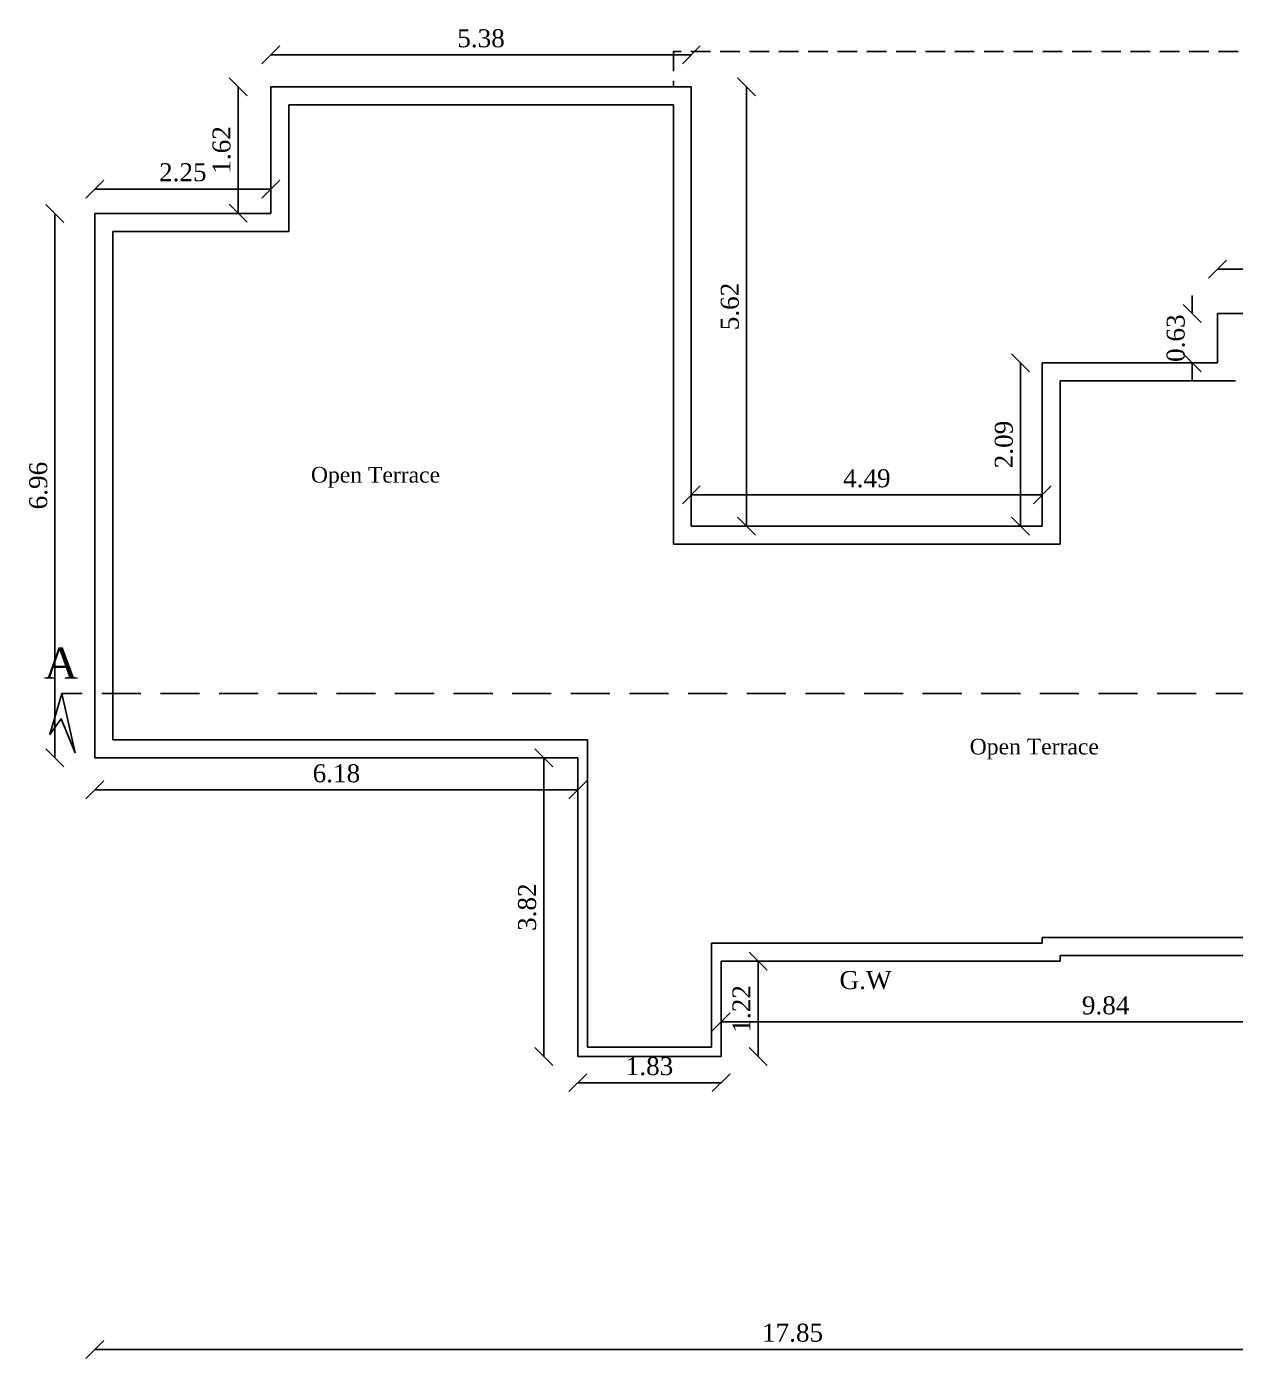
# Model space of a CAD drawing. Header units: metres. Extents: x 2 to 142, y 1 to 82.
# Drawn here: x 74.57 to 90.04, y 23.79 to 40.82 of the extents above; entities that cross this region are included whole.
import ezdxf

# ---------------------------------------------------------------- set-up
doc = ezdxf.new("R2010")
doc.units = ezdxf.units.M
doc.header["$MEASUREMENT"] = 0
for name, pattern in [('ACAD_ISO02W100', [15, 12, -3]), ('Dashed (½x)', [0.375, 0.25, -0.125]), ('HIDDENX2', [0.75, 0.5, -0.25])]:
    doc.linetypes.add(name, pattern=pattern)
doc.styles.get("Standard").update_dxf_attribs({"font": 'BOOKOS.TTF'})
doc.dimstyles.get("Standard").update_dxf_attribs({"dimtxt": 0.23, "dimasz": 0.23, "dimexe": 0.18, "dimexo": 0.0625, "dimgap": 0.09, "dimtad": 1, "dimzin": 0, "dimdsep": 46, "dimtxsty": 'Standard', "dimblk": 'OBLIQUE', "dimcen": 0.09, "dimse1": 1, "dimse2": 1, "dimclrd": 256, "dimclre": 256, "dimclrt": 256, "dimadec": 0, "dimazin": 0, "dimtfac": 1, "dimtix": 1, "dimtofl": 0, "dimtmove": 0, "dimatfit": 3, "dimfxl": 0, "dimtolj": 1, "dimtzin": 0, "dimarcsym": 0})

# ---------------------------------------------------------------- blocks, each defined once
blk = doc.blocks.new('_Oblique')
at = {"color": 0, "linetype": 'ByBlock', "lineweight": -2}
blk.add_line((-0.5, -0.5), (0.5, 0.5), dxfattribs=at)
blk = doc.blocks.new('*D79')
at = {"lineweight": -2}
blk.add_line((75.447, 23.904), (93.297, 23.904), dxfattribs=at)
at = {"layer": 'Defpoints', "color": 0}
for p in [(75.447, 31.468), (93.297, 28.938), (93.297, 23.904)]:
    blk.add_point(p, dxfattribs=at)
at = {"lineweight": -2, "xscale": 0.23, "yscale": 0.23, "zscale": 0.23, "rotation": 180}
blk.add_blockref('_Oblique', (75.447, 23.904), dxfattribs=at)
at = {"lineweight": -2, "xscale": 0.23, "yscale": 0.23, "zscale": 0.23}
blk.add_blockref('_Oblique', (93.297, 23.904), dxfattribs=at)
at = {"insert": (84.372, 24.115), "char_height": 0.23, "attachment_point": 5}
blk.add_mtext('\\A1;17.85', dxfattribs=at)
blk = doc.blocks.new('*D158')
at = {"lineweight": -2}
blk.add_line((92.697, 37.716), (89.807, 37.716), dxfattribs=at)
at = {"layer": 'Defpoints', "color": 0}
for p in [(89.807, 37.716), (89.807, 37.148), (92.697, 37.148)]:
    blk.add_point(p, dxfattribs=at)
at = {"lineweight": -2, "xscale": 0.23, "yscale": 0.23, "zscale": 0.23, "rotation": 180}
blk.add_blockref('_Oblique', (89.807, 37.716), dxfattribs=at)
at = {"lineweight": -2, "xscale": 0.23, "yscale": 0.23, "zscale": 0.23}
blk.add_blockref('_Oblique', (92.697, 37.716), dxfattribs=at)
at = {"insert": (91.252, 37.927), "char_height": 0.23, "attachment_point": 5}
blk.add_mtext('\\A1;2.89', dxfattribs=at)
blk = doc.blocks.new('*D159')
at = {"lineweight": -2}
for p, q in [((89.484, 37.148), (89.484, 37.378)), ((89.484, 36.518), (89.484, 36.288))]:
    blk.add_line(p, q, dxfattribs=at)
at = {"layer": 'Defpoints', "color": 0}
for p in [(89.484, 37.148), (89.807, 37.148), (89.807, 36.518)]:
    blk.add_point(p, dxfattribs=at)
at = {"lineweight": -2, "xscale": 0.23, "yscale": 0.23, "zscale": 0.23}
for p, rotation in [((89.484, 37.148), 270), ((89.484, 36.518), 90)]:
    blk.add_blockref('_Oblique', p, dxfattribs=dict(at, rotation=rotation))
at = {"insert": (89.275, 36.833), "char_height": 0.23, "attachment_point": 5, "rotation": 90}
blk.add_mtext('\\A1;0.63', dxfattribs=at)
blk = doc.blocks.new('*D160')
at = {"lineweight": -2}
blk.add_line((87.287, 36.518), (87.287, 34.428), dxfattribs=at)
at = {"layer": 'Defpoints', "color": 0}
for p in [(87.567, 36.518), (87.287, 34.428), (87.567, 34.428)]:
    blk.add_point(p, dxfattribs=at)
at = {"lineweight": -2, "xscale": 0.23, "yscale": 0.23, "zscale": 0.23}
for p, rotation in [((87.287, 36.518), 90), ((87.287, 34.428), 270)]:
    blk.add_blockref('_Oblique', p, dxfattribs=dict(at, rotation=rotation))
at = {"insert": (87.076, 35.473), "char_height": 0.23, "attachment_point": 5, "rotation": 90}
blk.add_mtext('\\A1;2.09', dxfattribs=at)
blk = doc.blocks.new('*D161')
at = {"lineweight": -2}
blk.add_line((83.077, 34.83), (87.567, 34.83), dxfattribs=at)
at = {"layer": 'Defpoints', "color": 0}
for p in [(87.567, 34.83), (83.077, 34.428), (87.567, 34.428)]:
    blk.add_point(p, dxfattribs=at)
at = {"lineweight": -2, "xscale": 0.23, "yscale": 0.23, "zscale": 0.23, "rotation": 180}
blk.add_blockref('_Oblique', (83.077, 34.83), dxfattribs=at)
at = {"lineweight": -2, "xscale": 0.23, "yscale": 0.23, "zscale": 0.23}
blk.add_blockref('_Oblique', (87.567, 34.83), dxfattribs=at)
at = {"insert": (85.322, 35.039), "char_height": 0.23, "attachment_point": 5}
blk.add_mtext('\\A1;4.49', dxfattribs=at)
blk = doc.blocks.new('*D162')
at = {"lineweight": -2}
blk.add_line((83.784, 34.428), (83.784, 40.048), dxfattribs=at)
at = {"layer": 'Defpoints', "color": 0}
for p in [(83.077, 40.048), (83.784, 40.048), (83.077, 34.428)]:
    blk.add_point(p, dxfattribs=at)
at = {"lineweight": -2, "xscale": 0.23, "yscale": 0.23, "zscale": 0.23}
for p, rotation in [((83.784, 40.048), 90), ((83.784, 34.428), 270)]:
    blk.add_blockref('_Oblique', p, dxfattribs=dict(at, rotation=rotation))
at = {"insert": (83.571, 37.238), "char_height": 0.23, "attachment_point": 5, "rotation": 90}
blk.add_mtext('\\A1;5.62', dxfattribs=at)
blk = doc.blocks.new('*D163')
at = {"lineweight": -2}
blk.add_line((83.077, 40.454), (77.697, 40.454), dxfattribs=at)
at = {"layer": 'Defpoints', "color": 0}
for p in [(77.697, 40.454), (77.697, 40.048), (83.077, 40.048)]:
    blk.add_point(p, dxfattribs=at)
at = {"lineweight": -2, "xscale": 0.23, "yscale": 0.23, "zscale": 0.23, "rotation": 180}
blk.add_blockref('_Oblique', (77.697, 40.454), dxfattribs=at)
at = {"lineweight": -2, "xscale": 0.23, "yscale": 0.23, "zscale": 0.23}
blk.add_blockref('_Oblique', (83.077, 40.454), dxfattribs=at)
at = {"insert": (80.387, 40.665), "char_height": 0.23, "attachment_point": 5}
blk.add_mtext('\\A1;5.38', dxfattribs=at)
blk = doc.blocks.new('*D164')
at = {"lineweight": -2}
blk.add_line((77.28, 38.433), (77.28, 40.048), dxfattribs=at)
at = {"layer": 'Defpoints', "color": 0}
for p in [(77.28, 40.048), (77.697, 40.048), (77.697, 38.433)]:
    blk.add_point(p, dxfattribs=at)
at = {"lineweight": -2, "xscale": 0.23, "yscale": 0.23, "zscale": 0.23}
for p, rotation in [((77.28, 40.048), 90), ((77.28, 38.433), 270)]:
    blk.add_blockref('_Oblique', p, dxfattribs=dict(at, rotation=rotation))
at = {"insert": (77.069, 39.24), "char_height": 0.23, "attachment_point": 5, "rotation": 90}
blk.add_mtext('\\A1;1.62', dxfattribs=at)
blk = doc.blocks.new('*D165')
at = {"lineweight": -2}
blk.add_line((75.447, 38.739), (77.697, 38.739), dxfattribs=at)
at = {"layer": 'Defpoints', "color": 0}
for p in [(77.697, 38.739), (75.447, 38.428), (77.697, 38.433)]:
    blk.add_point(p, dxfattribs=at)
at = {"lineweight": -2, "xscale": 0.23, "yscale": 0.23, "zscale": 0.23, "rotation": 180}
blk.add_blockref('_Oblique', (75.447, 38.739), dxfattribs=at)
at = {"lineweight": -2, "xscale": 0.23, "yscale": 0.23, "zscale": 0.23}
blk.add_blockref('_Oblique', (77.697, 38.739), dxfattribs=at)
at = {"insert": (76.572, 38.952), "char_height": 0.23, "attachment_point": 5}
blk.add_mtext('\\A1;2.25', dxfattribs=at)
blk = doc.blocks.new('*D83')
at = {"lineweight": -2}
blk.add_line((74.934, 38.428), (74.934, 31.468), dxfattribs=at)
at = {"layer": 'Defpoints', "color": 0}
for p in [(75.447, 38.428), (74.934, 31.468), (75.447, 31.468)]:
    blk.add_point(p, dxfattribs=at)
at = {"lineweight": -2, "xscale": 0.23, "yscale": 0.23, "zscale": 0.23}
for p, rotation in [((74.934, 38.428), 90), ((74.934, 31.468), 270)]:
    blk.add_blockref('_Oblique', p, dxfattribs=dict(at, rotation=rotation))
at = {"insert": (74.725, 34.948), "char_height": 0.23, "attachment_point": 5, "rotation": 90}
blk.add_mtext('\\A1;6.96', dxfattribs=at)
blk = doc.blocks.new('*D166')
at = {"lineweight": -2}
blk.add_line((75.447, 31.058), (81.627, 31.058), dxfattribs=at)
at = {"layer": 'Defpoints', "color": 0}
for p in [(75.447, 31.468), (81.627, 31.468), (81.627, 31.058)]:
    blk.add_point(p, dxfattribs=at)
at = {"lineweight": -2, "xscale": 0.23, "yscale": 0.23, "zscale": 0.23, "rotation": 180}
blk.add_blockref('_Oblique', (75.447, 31.058), dxfattribs=at)
at = {"lineweight": -2, "xscale": 0.23, "yscale": 0.23, "zscale": 0.23}
blk.add_blockref('_Oblique', (81.627, 31.058), dxfattribs=at)
at = {"insert": (78.537, 31.267), "char_height": 0.23, "attachment_point": 5}
blk.add_mtext('\\A1;6.18', dxfattribs=at)
blk = doc.blocks.new('*D167')
at = {"lineweight": -2}
blk.add_line((81.189, 27.648), (81.189, 31.468), dxfattribs=at)
at = {"layer": 'Defpoints', "color": 0}
for p in [(81.189, 31.468), (81.627, 31.468), (81.627, 27.648)]:
    blk.add_point(p, dxfattribs=at)
at = {"lineweight": -2, "xscale": 0.23, "yscale": 0.23, "zscale": 0.23}
for p, rotation in [((81.189, 31.468), 90), ((81.189, 27.648), 270)]:
    blk.add_blockref('_Oblique', p, dxfattribs=dict(at, rotation=rotation))
at = {"insert": (80.978, 29.558), "char_height": 0.23, "attachment_point": 5, "rotation": 90}
blk.add_mtext('\\A1;3.82', dxfattribs=at)
blk = doc.blocks.new('*D168')
at = {"lineweight": -2}
blk.add_line((81.627, 27.314), (83.457, 27.314), dxfattribs=at)
at = {"layer": 'Defpoints', "color": 0}
for p in [(81.627, 27.648), (83.457, 27.648), (83.457, 27.314)]:
    blk.add_point(p, dxfattribs=at)
at = {"lineweight": -2, "xscale": 0.23, "yscale": 0.23, "zscale": 0.23, "rotation": 180}
blk.add_blockref('_Oblique', (81.627, 27.314), dxfattribs=at)
at = {"lineweight": -2, "xscale": 0.23, "yscale": 0.23, "zscale": 0.23}
blk.add_blockref('_Oblique', (83.457, 27.314), dxfattribs=at)
at = {"insert": (82.542, 27.523), "char_height": 0.23, "attachment_point": 5}
blk.add_mtext('\\A1;1.83', dxfattribs=at)
blk = doc.blocks.new('*D169')
at = {"lineweight": -2}
blk.add_line((83.931, 27.648), (83.931, 28.868), dxfattribs=at)
at = {"layer": 'Defpoints', "color": 0}
for p in [(83.457, 28.868), (83.931, 28.868), (83.457, 27.648)]:
    blk.add_point(p, dxfattribs=at)
at = {"lineweight": -2, "xscale": 0.23, "yscale": 0.23, "zscale": 0.23}
for p, rotation in [((83.931, 28.868), 90), ((83.931, 27.648), 270)]:
    blk.add_blockref('_Oblique', p, dxfattribs=dict(at, rotation=rotation))
at = {"insert": (83.72, 28.258), "char_height": 0.23, "attachment_point": 5, "rotation": 90}
blk.add_mtext('\\A1;1.22', dxfattribs=at)
blk = doc.blocks.new('*D170')
at = {"lineweight": -2}
blk.add_line((83.457, 28.091), (93.297, 28.091), dxfattribs=at)
at = {"layer": 'Defpoints', "color": 0}
for p in [(83.457, 28.868), (93.297, 28.868), (93.297, 28.091)]:
    blk.add_point(p, dxfattribs=at)
at = {"lineweight": -2, "xscale": 0.23, "yscale": 0.23, "zscale": 0.23, "rotation": 180}
blk.add_blockref('_Oblique', (83.457, 28.091), dxfattribs=at)
at = {"lineweight": -2, "xscale": 0.23, "yscale": 0.23, "zscale": 0.23}
blk.add_blockref('_Oblique', (93.297, 28.091), dxfattribs=at)
at = {"insert": (88.377, 28.3), "char_height": 0.23, "attachment_point": 5}
blk.add_mtext('\\A1;9.84', dxfattribs=at)

msp = doc.modelspace()

# ---------------------------------------------------------------- linework, layer by layer
at = {"color": 5, "linetype": 'Dashed (½x)'}
for p, q in [((92.697, 40.498), (82.847, 40.498)), ((82.847, 40.498), (82.847, 40.048))]:
    msp.add_line(p, q, dxfattribs=at)
at = {"color": 1}
for p, q in [((77.697, 40.048), (77.697, 38.428)), ((83.077, 40.048), (77.697, 40.048)), ((83.077, 40.048), (83.077, 34.428)), ((77.927, 39.818), (77.927, 38.198)), ((82.847, 39.818), (77.927, 39.818)), ((82.847, 39.818), (82.847, 34.198)), ((77.697, 38.428), (75.447, 38.428)), ((75.447, 37.148), (75.447, 38.428)), ((75.677, 38.198), (75.677, 31.698)), ((77.927, 38.198), (75.677, 38.198)), ((75.447, 37.148), (75.447, 31.468)), ((92.697, 37.148), (89.807, 37.148)), ((89.807, 36.518), (89.807, 37.148)), ((89.807, 36.518), (87.567, 36.518)), ((87.567, 34.428), (87.567, 36.518)), ((90.037, 36.288), (87.797, 36.288)), ((87.797, 34.198), (87.797, 36.288)), ((87.567, 34.428), (83.077, 34.428)), ((87.797, 34.198), (82.847, 34.198)), ((81.747, 31.698), (75.677, 31.698)), ((81.747, 31.698), (81.747, 27.768)), ((75.677, 31.468), (75.447, 31.468)), ((81.627, 31.468), (75.677, 31.468)), ((81.627, 31.468), (81.627, 27.648)), ((93.067, 29.168), (87.567, 29.168)), ((87.567, 29.098), (87.567, 29.168)), ((87.567, 29.098), (83.337, 29.098)), ((83.337, 29.098), (83.337, 27.768)), ((87.797, 28.868), (83.457, 28.868)), ((83.457, 28.868), (83.457, 27.648)), ((87.797, 28.938), (87.797, 28.868)), ((93.297, 28.938), (87.797, 28.938)), ((83.337, 27.768), (81.747, 27.768)), ((83.457, 27.648), (81.627, 27.648))]:
    msp.add_line(p, q, dxfattribs=at)
at = {"color": 5, "linetype": 'HIDDENX2'}
msp.add_line((105.286, 32.288), (75.025, 32.288), dxfattribs=at)
at = {"color": 5}
msp.add_lwpolyline([(75.025, 32.288), (75.196, 31.532), (75.015, 31.968), (74.873, 31.764), (75.025, 32.288)], close=True, dxfattribs=at)

# ---------------------------------------------------------------- texts
at = {"linetype": 'ACAD_ISO02W100', "lineweight": 15}
for p in [(78.211, 34.986), (86.638, 31.511)]:
    msp.add_text('Open Terrace', height=0.2, dxfattribs=at).set_placement(p)
at = {"linetype": 'Continuous'}
msp.add_text('A', height=0.4, rotation=360, dxfattribs=at).set_placement((74.796, 32.478))
msp.add_text('G.W', height=0.23).set_placement((84.972, 28.511))

# ---------------------------------------------------------------- dimensions: what is measured, and where the dimension line sits
for base, p1, p2, picture, middle in [((77.697, 40.454), (83.077, 40.048), (77.697, 40.048), '*D163', (80.387, 40.665)), ((77.697, 38.739), (75.447, 38.428), (77.697, 38.433), '*D165', (76.572, 38.952)), ((89.807, 37.716), (92.697, 37.148), (89.807, 37.148), '*D158', (91.252, 37.927)), ((87.567, 34.83), (83.077, 34.428), (87.567, 34.428), '*D161', (85.322, 35.039)), ((93.297, 23.904), (75.447, 31.468), (93.297, 28.938), '*D79', (84.372, 24.115)), ((81.627, 31.058), (75.447, 31.468), (81.627, 31.468), '*D166', (78.537, 31.267)), ((93.297, 28.091), (83.457, 28.868), (93.297, 28.868), '*D170', (88.377, 28.3)), ((83.457, 27.314), (81.627, 27.648), (83.457, 27.648), '*D168', (82.542, 27.523))]:
    dim = msp.add_linear_dim(base=base, p1=p1, p2=p2, dimstyle='Standard')
    dim.commit()
    dim.dimension.update_dxf_attribs({"geometry": picture, "text_midpoint": middle})
for base, p1, p2, picture, middle in [((77.2802, 40.0478), (77.6965, 38.4325), (77.6965, 40.0478), '*D164', (77.069, 39.2401)), ((83.784, 40.048), (83.077, 34.428), (83.077, 40.048), '*D162', (83.571, 37.238)), ((74.934, 31.468), (75.447, 38.428), (75.447, 31.468), '*D83', (74.725, 34.948)), ((89.484, 37.148), (89.807, 36.518), (89.807, 37.148), '*D159', (89.275, 36.833)), ((87.287, 34.428), (87.567, 36.518), (87.567, 34.428), '*D160', (87.076, 35.473)), ((81.189, 31.468), (81.627, 27.648), (81.627, 31.468), '*D167', (80.978, 29.558)), ((83.931, 28.868), (83.457, 27.648), (83.457, 28.868), '*D169', (83.72, 28.258))]:
    dim = msp.add_linear_dim(base=base, p1=p1, p2=p2, angle=90, dimstyle='Standard')
    dim.commit()
    dim.dimension.update_dxf_attribs({"geometry": picture, "text_midpoint": middle})

doc.saveas('drawing.dxf')
